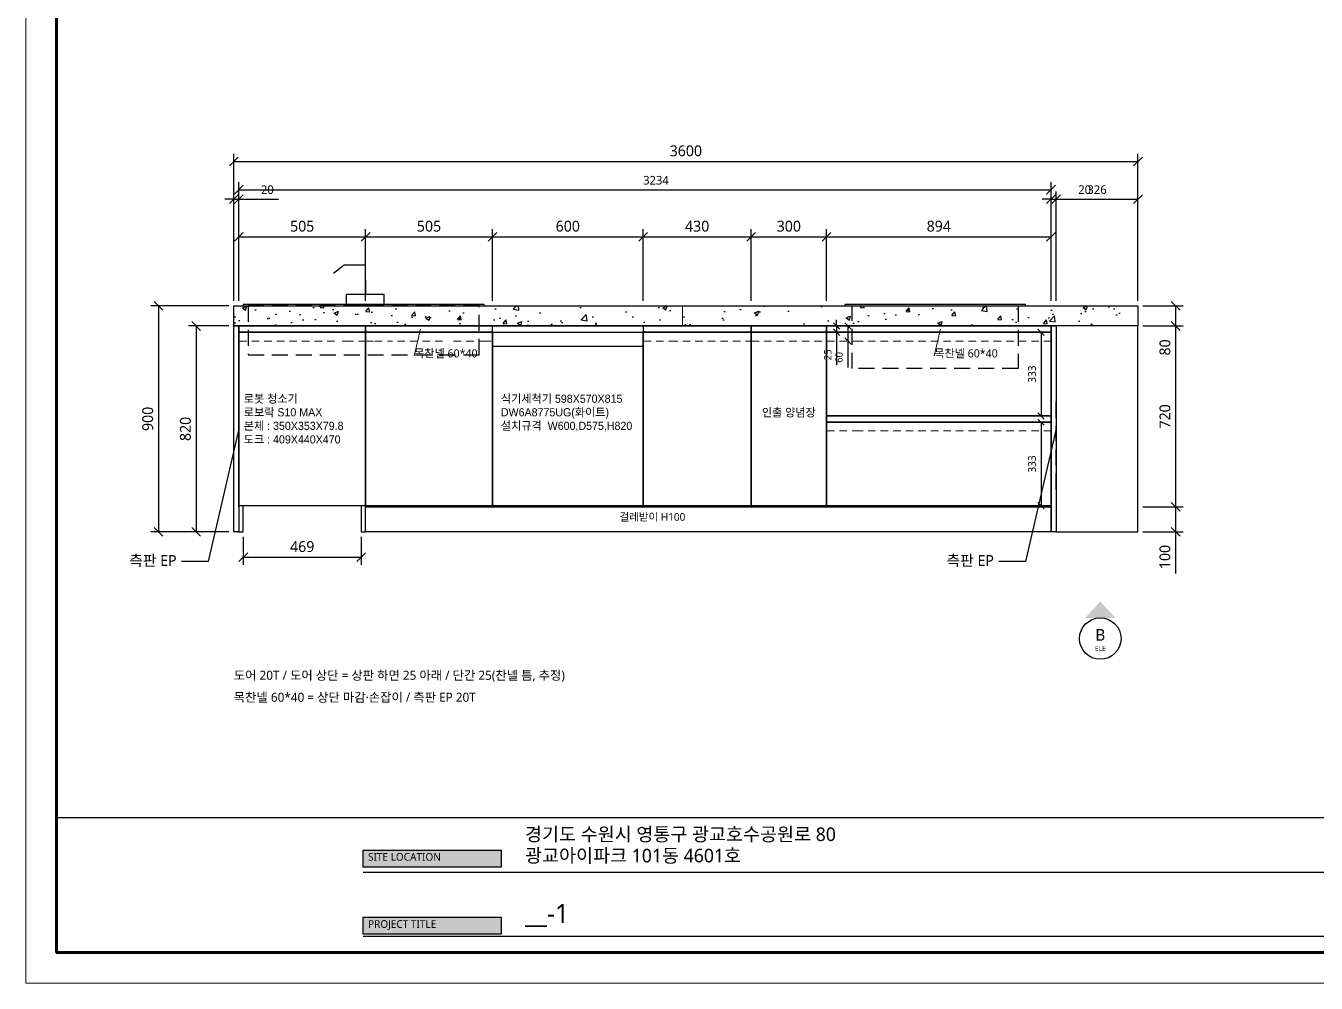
# Model space of a CAD drawing. Header units: millimetres. Extents: x 112 to 77378, y 62 to 7704.
# Drawn here: x 20902 to 26040, y 78 to 3891 of the extents above; entities that cross this region are included whole.
import ezdxf
from ezdxf.enums import TextEntityAlignment as Align

# ---------------------------------------------------------------- set-up
doc = ezdxf.new("R2010")
doc.units = ezdxf.units.MM
doc.header["$LTSCALE"] = 10
doc.linetypes.add('HIDDEN', pattern=[9.525, 6.35, -3.175])
for name, color, linetype, lineweight, true_color in [('DIM', 252, 'Continuous', 13, 0x969696), ('FRAME', 18, 'Continuous', 100, 0x000000), ('NOTE_BLUE', 5, 'Continuous', 9, 0x0000ff), ('OUTLINE', 18, 'Continuous', 25, 0x000000), ('TEXT', 18, 'Continuous', 13, 0x000000), ('THIN', 8, 'Continuous', 5, 0x6e6e6e)]:
    doc.layers.add(name, color=color, linetype=linetype, lineweight=lineweight, true_color=true_color)
doc.styles.add('MALGUN', font='malgun.ttf')
doc.dimstyles.new('KAB', dxfattribs={"dimscale": 25, "dimtxt": 1.73, "dimasz": 0, "dimexe": 1.2, "dimexo": 0.8, "dimgap": 0.8, "dimtad": 1, "dimdec": 0, "dimtxsty": 'MALGUN', "dimtsz": 0.7, "dimcen": 2.5, "dimclrd": 256, "dimclre": 256, "dimclrt": 256, "dimazin": 3, "dimtfac": 1, "dimtmove": 0, "dimatfit": 3})

# ---------------------------------------------------------------- blocks, each defined once
blk = doc.blocks.new('FRAME_SHEET3')
at = {"layer": 'FRAME', "true_color": 0x555555}
h = blk.add_hatch(color=251, dxfattribs=at)
h.dxf.hatch_style = 1
h.paths.add_polyline_path([(1455, 607.5), (2005, 607.5), (2005, 540), (1455, 540)])
h = blk.add_hatch(color=251, dxfattribs=at)
h.dxf.hatch_style = 1
h.paths.add_polyline_path([(1455, 340), (2005, 340), (2005, 272.5), (1455, 272.5)])
at = {"layer": 'FRAME', "color": 18, "lineweight": 25, "true_color": 0x000000}
blk.add_line((235, 737.5), (10265, 737.5), dxfattribs=at)
at = {"layer": 'FRAME', "color": 18, "lineweight": 13, "true_color": 0x000000}
blk.add_lwpolyline([(112.5, 7345), (10387.5, 7345), (10387.5, 77.5), (112.5, 77.5)], close=True, dxfattribs=at)
at = {"layer": 'FRAME', "color": 18, "lineweight": 100, "true_color": 0x000000}
blk.add_lwpolyline([(235, 7222.5), (10265, 7222.5), (10265, 200), (235, 200)], close=True, dxfattribs=at)
at = {"layer": 'OUTLINE', "color": 18, "lineweight": 25, "true_color": 0x000000}
for p, q in [((1455, 520), (5450, 520)), ((1455, 265), (5450, 265))]:
    blk.add_line(p, q, dxfattribs=at)
for points in [[(1455, 607.5), (2005, 607.5), (2005, 540), (1455, 540)], [(1455, 340), (2005, 340), (2005, 272.5), (1455, 272.5)]]:
    blk.add_lwpolyline(points, close=True, dxfattribs=at)
at = {"layer": 'TEXT', "color": 18, "true_color": 0x000000, "style": 'MALGUN'}
for s, height, p in [('경기도 수원시 영통구 광교호수공원로 80', 54, (2100, 627.5)), ('광교아이파크 101동 4601호', 54, (2100, 542.5)), ('__-1', 75.6, (2100, 295))]:
    blk.add_text(s, height=height, dxfattribs=at).set_placement(p, align=Align.BOTTOM_LEFT)
at = {"layer": 'TEXT', "color": 7, "true_color": 0xffffff, "style": 'MALGUN'}
for s, p in [('SITE LOCATION', (1475, 556.25)), ('PROJECT TITLE', (1475, 288.75))]:
    blk.add_text(s, height=30.6, dxfattribs=at).set_placement(p, align=Align.BOTTOM_LEFT)
blk = doc.blocks.new('*D1011')
at = {"layer": 'Defpoints', "color": 0, "transparency": 16777216}
for p in [(3964, 2312), (3964, 1979), (3964, 1979)]:
    blk.add_point(p, dxfattribs=at)
at = {"layer": 'DIM', "lineweight": -2, "transparency": 16777216}
for p, q in [((3976.5, 2299.5), (3951.5, 2324.5)), ((3964, 2312), (3964, 1979)), ((3976.5, 1966.5), (3951.5, 1991.5))]:
    blk.add_line(p, q, dxfattribs=at)
at = {"layer": 'DIM', "lineweight": 13, "transparency": 16777216, "insert": (3928.2, 2145.5), "char_height": 30.6, "attachment_point": 5, "rotation": 90, "style": 'MALGUN'}
blk.add_mtext('333', dxfattribs=at)
blk = doc.blocks.new('*D1012')
at = {"layer": 'Defpoints', "color": 0, "transparency": 16777216}
for p in [(3964, 2670), (3964, 2337), (3964, 2337)]:
    blk.add_point(p, dxfattribs=at)
at = {"layer": 'DIM', "lineweight": -2, "transparency": 16777216}
for p, q in [((3976.5, 2657.5), (3951.5, 2682.5)), ((3964, 2670), (3964, 2337)), ((3976.5, 2324.5), (3951.5, 2349.5))]:
    blk.add_line(p, q, dxfattribs=at)
at = {"layer": 'DIM', "lineweight": 13, "transparency": 16777216, "insert": (3928.2, 2503.5), "char_height": 30.6, "attachment_point": 5, "rotation": 90, "style": 'MALGUN'}
blk.add_mtext('333', dxfattribs=at)
blk = doc.blocks.new('*D1013')
at = {"layer": 'Defpoints', "color": 0, "transparency": 16777216}
for p in [(3150, 2695), (3150, 2670), (3150, 2670)]:
    blk.add_point(p, dxfattribs=at)
at = {"layer": 'NOTE_BLUE', "lineweight": -2, "transparency": 16777216}
for p, q in [((3162.5, 2682.5), (3137.5, 2707.5)), ((3162.5, 2657.5), (3137.5, 2682.5)), ((3150, 2695), (3150, 2720)), ((3150, 2695), (3150, 2670)), ((3150, 2670), (3150, 2540.9))]:
    blk.add_line(p, q, dxfattribs=at)
at = {"layer": 'NOTE_BLUE', "lineweight": 9, "transparency": 16777216, "insert": (3115.1, 2580.5), "char_height": 28.8, "attachment_point": 5, "rotation": 90, "style": 'MALGUN'}
blk.add_mtext('25', dxfattribs=at)
blk = doc.blocks.new('*D1014')
at = {"layer": 'Defpoints', "color": 0, "transparency": 16777216}
for p in [(3195, 2695), (3195, 2635), (3195, 2635)]:
    blk.add_point(p, dxfattribs=at)
at = {"layer": 'NOTE_BLUE', "lineweight": -2, "transparency": 16777216}
for p, q in [((3207.5, 2682.5), (3182.5, 2707.5)), ((3195, 2695), (3195, 2635)), ((3207.5, 2622.5), (3182.5, 2647.5)), ((3195, 2635), (3195, 2529.8))]:
    blk.add_line(p, q, dxfattribs=at)
at = {"layer": 'NOTE_BLUE', "lineweight": 9, "transparency": 16777216, "insert": (3160.1, 2569.9), "char_height": 28.8, "attachment_point": 5, "rotation": 90, "style": 'MALGUN'}
blk.add_mtext('60', dxfattribs=at)
blk = doc.blocks.new('*D1015')
at = {"layer": 'Defpoints', "color": 0, "transparency": 16777216}
for p in [(1275, 3050), (770, 2775), (1275, 2775)]:
    blk.add_point(p, dxfattribs=at)
at = {"layer": 'DIM', "lineweight": -2, "transparency": 16777216}
for p, q in [((752.5, 3032.5), (787.5, 3067.5)), ((770, 2795), (770, 3080)), ((770, 3050), (1275, 3050)), ((1257.5, 3032.5), (1292.5, 3067.5)), ((1275, 2795), (1275, 3080))]:
    blk.add_line(p, q, dxfattribs=at)
at = {"layer": 'DIM', "lineweight": 13, "transparency": 16777216, "insert": (1022.5, 3092.3), "char_height": 43.2, "attachment_point": 5, "style": 'MALGUN'}
blk.add_mtext('505', dxfattribs=at)
blk = doc.blocks.new('*D1016')
at = {"layer": 'Defpoints', "color": 0, "transparency": 16777216}
for p in [(1780, 3050), (1275, 2775), (1780, 2775)]:
    blk.add_point(p, dxfattribs=at)
at = {"layer": 'DIM', "lineweight": -2, "transparency": 16777216}
for p, q in [((1257.5, 3032.5), (1292.5, 3067.5)), ((1275, 2795), (1275, 3080)), ((1275, 3050), (1780, 3050)), ((1762.5, 3032.5), (1797.5, 3067.5)), ((1780, 2795), (1780, 3080))]:
    blk.add_line(p, q, dxfattribs=at)
at = {"layer": 'DIM', "lineweight": 13, "transparency": 16777216, "insert": (1527.5, 3092.3), "char_height": 43.2, "attachment_point": 5, "style": 'MALGUN'}
blk.add_mtext('505', dxfattribs=at)
blk = doc.blocks.new('*D1017')
at = {"layer": 'Defpoints', "color": 0, "transparency": 16777216}
for p in [(2380, 3050), (1780, 2775), (2380, 2775)]:
    blk.add_point(p, dxfattribs=at)
at = {"layer": 'DIM', "lineweight": -2, "transparency": 16777216}
for p, q in [((1762.5, 3032.5), (1797.5, 3067.5)), ((1780, 2795), (1780, 3080)), ((1780, 3050), (2380, 3050)), ((2362.5, 3032.5), (2397.5, 3067.5)), ((2380, 2795), (2380, 3080))]:
    blk.add_line(p, q, dxfattribs=at)
at = {"layer": 'DIM', "lineweight": 13, "transparency": 16777216, "insert": (2080, 3092.3), "char_height": 43.2, "attachment_point": 5, "style": 'MALGUN'}
blk.add_mtext('600', dxfattribs=at)
blk = doc.blocks.new('*D1018')
at = {"layer": 'Defpoints', "color": 0, "transparency": 16777216}
for p in [(2810, 3050), (2380, 2775), (2810, 2775)]:
    blk.add_point(p, dxfattribs=at)
at = {"layer": 'DIM', "lineweight": -2, "transparency": 16777216}
for p, q in [((2362.5, 3032.5), (2397.5, 3067.5)), ((2380, 2795), (2380, 3080)), ((2380, 3050), (2810, 3050)), ((2792.5, 3032.5), (2827.5, 3067.5)), ((2810, 2795), (2810, 3080))]:
    blk.add_line(p, q, dxfattribs=at)
at = {"layer": 'DIM', "lineweight": 13, "transparency": 16777216, "insert": (2595, 3092.3), "char_height": 43.2, "attachment_point": 5, "style": 'MALGUN'}
blk.add_mtext('430', dxfattribs=at)
blk = doc.blocks.new('*D1019')
at = {"layer": 'Defpoints', "color": 0, "transparency": 16777216}
for p in [(3110, 3050), (2810, 2775), (3110, 2775)]:
    blk.add_point(p, dxfattribs=at)
at = {"layer": 'DIM', "lineweight": -2, "transparency": 16777216}
for p, q in [((2792.5, 3032.5), (2827.5, 3067.5)), ((2810, 2795), (2810, 3080)), ((2810, 3050), (3110, 3050)), ((3092.5, 3032.5), (3127.5, 3067.5)), ((3110, 2795), (3110, 3080))]:
    blk.add_line(p, q, dxfattribs=at)
at = {"layer": 'DIM', "lineweight": 13, "transparency": 16777216, "insert": (2960, 3092.3), "char_height": 43.2, "attachment_point": 5, "style": 'MALGUN'}
blk.add_mtext('300', dxfattribs=at)
blk = doc.blocks.new('*D1020')
at = {"layer": 'Defpoints', "color": 0, "transparency": 16777216}
for p in [(4004, 3050), (3110, 2775), (4004, 2775)]:
    blk.add_point(p, dxfattribs=at)
at = {"layer": 'DIM', "lineweight": -2, "transparency": 16777216}
for p, q in [((3092.5, 3032.5), (3127.5, 3067.5)), ((3110, 2795), (3110, 3080)), ((3110, 3050), (4004, 3050)), ((3986.5, 3032.5), (4021.5, 3067.5)), ((4004, 2795), (4004, 3080))]:
    blk.add_line(p, q, dxfattribs=at)
at = {"layer": 'DIM', "lineweight": 13, "transparency": 16777216, "insert": (3557, 3092.3), "char_height": 43.2, "attachment_point": 5, "style": 'MALGUN'}
blk.add_mtext('894', dxfattribs=at)
blk = doc.blocks.new('*D1021')
at = {"layer": 'Defpoints', "color": 0, "transparency": 16777216}
for p in [(770, 3200), (750, 2775), (770, 2775)]:
    blk.add_point(p, dxfattribs=at)
at = {"layer": 'DIM', "lineweight": -2, "transparency": 16777216}
for p, q in [((750, 3200), (715, 3200)), ((732.5, 3182.5), (767.5, 3217.5)), ((750, 2795), (750, 3230)), ((750, 3200), (770, 3200)), ((752.5, 3182.5), (787.5, 3217.5)), ((770, 2795), (770, 3230)), ((770, 3200), (927.7, 3200))]:
    blk.add_line(p, q, dxfattribs=at)
at = {"layer": 'DIM', "lineweight": 13, "transparency": 16777216, "insert": (883.9, 3237.7), "char_height": 34.2, "attachment_point": 5, "style": 'MALGUN'}
blk.add_mtext('20', dxfattribs=at)
blk = doc.blocks.new('*D1022')
at = {"layer": 'Defpoints', "color": 0, "transparency": 16777216}
for p in [(4004, 3237.7), (770, 2775), (4004, 2775)]:
    blk.add_point(p, dxfattribs=at)
at = {"layer": 'DIM', "lineweight": -2, "transparency": 16777216}
for p, q in [((752.5, 3220.2), (787.5, 3255.2)), ((770, 2795), (770, 3267.7)), ((770, 3237.7), (4004, 3237.7)), ((3986.5, 3220.2), (4021.5, 3255.2)), ((4004, 2795), (4004, 3267.7))]:
    blk.add_line(p, q, dxfattribs=at)
at = {"layer": 'DIM', "lineweight": 13, "transparency": 16777216, "insert": (2431, 3275.3), "char_height": 34.2, "attachment_point": 5, "style": 'MALGUN'}
blk.add_mtext('3234', dxfattribs=at)
blk = doc.blocks.new('*D1023')
at = {"layer": 'Defpoints', "color": 0, "transparency": 16777216}
for p in [(4024, 3200), (4004, 2775), (4024, 2775)]:
    blk.add_point(p, dxfattribs=at)
at = {"layer": 'DIM', "lineweight": -2, "transparency": 16777216}
for p, q in [((4004, 3200), (3969, 3200)), ((3986.5, 3182.5), (4021.5, 3217.5)), ((4004, 2795), (4004, 3230)), ((4004, 3200), (4024, 3200)), ((4006.5, 3182.5), (4041.5, 3217.5)), ((4024, 2795), (4024, 3230)), ((4024, 3200), (4181.7, 3200))]:
    blk.add_line(p, q, dxfattribs=at)
at = {"layer": 'DIM', "lineweight": 13, "transparency": 16777216, "insert": (4137.9, 3237.7), "char_height": 34.2, "attachment_point": 5, "style": 'MALGUN'}
blk.add_mtext('20', dxfattribs=at)
blk = doc.blocks.new('*D1024')
at = {"layer": 'Defpoints', "color": 0, "transparency": 16777216}
for p in [(4350, 3200), (4024, 2775), (4350, 2775)]:
    blk.add_point(p, dxfattribs=at)
at = {"layer": 'DIM', "lineweight": -2, "transparency": 16777216}
for p, q in [((4006.5, 3182.5), (4041.5, 3217.5)), ((4024, 2795), (4024, 3230)), ((4024, 3200), (4350, 3200)), ((4332.5, 3182.5), (4367.5, 3217.5)), ((4350, 2795), (4350, 3230))]:
    blk.add_line(p, q, dxfattribs=at)
at = {"layer": 'DIM', "lineweight": 13, "transparency": 16777216, "insert": (4187, 3237.7), "char_height": 34.2, "attachment_point": 5, "style": 'MALGUN'}
blk.add_mtext('326', dxfattribs=at)
blk = doc.blocks.new('*D1025')
at = {"layer": 'Defpoints', "color": 0, "transparency": 16777216}
for p in [(4350, 3350), (750, 2775), (4350, 2775)]:
    blk.add_point(p, dxfattribs=at)
at = {"layer": 'DIM', "lineweight": -2, "transparency": 16777216}
for p, q in [((732.5, 3332.5), (767.5, 3367.5)), ((750, 2795), (750, 3380)), ((750, 3350), (4350, 3350)), ((4332.5, 3332.5), (4367.5, 3367.5)), ((4350, 2795), (4350, 3380))]:
    blk.add_line(p, q, dxfattribs=at)
at = {"layer": 'DIM', "lineweight": 13, "transparency": 16777216, "insert": (2550, 3392.3), "char_height": 43.2, "attachment_point": 5, "style": 'MALGUN'}
blk.add_mtext('3600', dxfattribs=at)
blk = doc.blocks.new('*D1026')
at = {"layer": 'Defpoints', "color": 0, "transparency": 16777216}
for p in [(750, 2695), (600, 1875), (750, 1875)]:
    blk.add_point(p, dxfattribs=at)
at = {"layer": 'DIM', "lineweight": -2, "transparency": 16777216}
for p, q in [((730, 2695), (570, 2695)), ((617.5, 2677.5), (582.5, 2712.5)), ((600, 2695), (600, 1875)), ((730, 1875), (570, 1875)), ((617.5, 1857.5), (582.5, 1892.5))]:
    blk.add_line(p, q, dxfattribs=at)
at = {"layer": 'DIM', "lineweight": 13, "transparency": 16777216, "insert": (557.7, 2285), "char_height": 43.2, "attachment_point": 5, "rotation": 90, "style": 'MALGUN'}
blk.add_mtext('820', dxfattribs=at)
blk = doc.blocks.new('*D1027')
at = {"layer": 'Defpoints', "color": 0, "transparency": 16777216}
for p in [(750, 2775), (450, 1875), (750, 1875)]:
    blk.add_point(p, dxfattribs=at)
at = {"layer": 'DIM', "lineweight": -2, "transparency": 16777216}
for p, q in [((730, 2775), (420, 2775)), ((467.5, 2757.5), (432.5, 2792.5)), ((450, 2775), (450, 1875)), ((730, 1875), (420, 1875)), ((467.5, 1857.5), (432.5, 1892.5))]:
    blk.add_line(p, q, dxfattribs=at)
at = {"layer": 'DIM', "lineweight": 13, "transparency": 16777216, "insert": (407.7, 2325), "char_height": 43.2, "attachment_point": 5, "rotation": 90, "style": 'MALGUN'}
blk.add_mtext('900', dxfattribs=at)
blk = doc.blocks.new('*D1028')
at = {"layer": 'Defpoints', "color": 0, "transparency": 16777216}
for p in [(4350, 2775), (4350, 2695), (4500, 2695)]:
    blk.add_point(p, dxfattribs=at)
at = {"layer": 'DIM', "lineweight": -2, "transparency": 16777216}
for p, q in [((4370, 2775), (4530, 2775)), ((4517.5, 2757.5), (4482.5, 2792.5)), ((4500, 2775), (4500, 2695)), ((4370, 2695), (4530, 2695)), ((4517.5, 2677.5), (4482.5, 2712.5)), ((4500, 2695), (4500, 2559.2))]:
    blk.add_line(p, q, dxfattribs=at)
at = {"layer": 'DIM', "lineweight": 13, "transparency": 16777216, "insert": (4457.7, 2609.6), "char_height": 43.2, "attachment_point": 5, "rotation": 90, "style": 'MALGUN'}
blk.add_mtext('80', dxfattribs=at)
blk = doc.blocks.new('*D1029')
at = {"layer": 'Defpoints', "color": 0, "transparency": 16777216}
for p in [(4350, 2695), (4350, 1975), (4500, 1975)]:
    blk.add_point(p, dxfattribs=at)
at = {"layer": 'DIM', "lineweight": -2, "transparency": 16777216}
for p, q in [((4370, 2695), (4530, 2695)), ((4517.5, 2677.5), (4482.5, 2712.5)), ((4500, 2695), (4500, 1975)), ((4370, 1975), (4530, 1975)), ((4517.5, 1957.5), (4482.5, 1992.5))]:
    blk.add_line(p, q, dxfattribs=at)
at = {"layer": 'DIM', "lineweight": 13, "transparency": 16777216, "insert": (4457.7, 2335), "char_height": 43.2, "attachment_point": 5, "rotation": 90, "style": 'MALGUN'}
blk.add_mtext('720', dxfattribs=at)
blk = doc.blocks.new('*D1030')
at = {"layer": 'Defpoints', "color": 0, "transparency": 16777216}
for p in [(4350, 1975), (4350, 1875), (4500, 1875)]:
    blk.add_point(p, dxfattribs=at)
at = {"layer": 'DIM', "lineweight": -2, "transparency": 16777216}
for p, q in [((4370, 1975), (4530, 1975)), ((4517.5, 1957.5), (4482.5, 1992.5)), ((4500, 1975), (4500, 1875)), ((4370, 1875), (4530, 1875)), ((4517.5, 1857.5), (4482.5, 1892.5)), ((4500, 1875), (4500, 1709.6))]:
    blk.add_line(p, q, dxfattribs=at)
at = {"layer": 'DIM', "lineweight": 13, "transparency": 16777216, "insert": (4457.6, 1774.8), "char_height": 43.2, "attachment_point": 5, "rotation": 90, "style": 'MALGUN'}
blk.add_mtext('100', dxfattribs=at)
blk = doc.blocks.new('*D1031')
at = {"lineweight": -2, "transparency": 16777216}
for p, q in [((788, 1855), (788, 1743.9)), ((1257, 1855), (1257, 1743.9)), ((770.5, 1756.4), (805.5, 1791.4)), ((788, 1773.9), (1257, 1773.9)), ((1239.5, 1756.4), (1274.5, 1791.4))]:
    blk.add_line(p, q, dxfattribs=at)
at = {"layer": 'Defpoints', "color": 0, "transparency": 16777216}
for p in [(788, 1875), (1257, 1875), (1257, 1773.9)]:
    blk.add_point(p, dxfattribs=at)
at = {"transparency": 16777216, "insert": (1022.5, 1816.2), "char_height": 43.25, "attachment_point": 5, "style": 'MALGUN'}
blk.add_mtext('469', dxfattribs=at)
blk = doc.blocks.new('VIEW_FRONT_DOOR_S3')
h = blk.add_hatch()
h.set_pattern_fill('AR-CONC', color=256)
h.paths.add_polyline_path([(2536, 2775), (750, 2775), (750, 2695), (2536, 2695)])
h.paths.add_polyline_path([(4350, 2775), (2536, 2775), (2536, 2695), (4350, 2695)])
at = {"layer": 'OUTLINE', "true_color": 0x000000}
h = blk.add_hatch(color=18, dxfattribs=at)
h.dxf.hatch_style = 1
h.paths.add_polyline_path([(4140, 1532.5), (4260, 1532.5), (4200, 1597.5)])
for p, q in [((1189.6, 2937.5), (1147.8, 2904.3)), ((1275, 2937.5), (1189.6, 2937.5)), ((1276.5, 2820), (1275, 2937.5))]:
    blk.add_line(p, q)
at = {"linetype": 'HIDDEN'}
blk.add_line((4024, 2043.8), (4024, 2419.1), dxfattribs=at)
for points in [[(787, 2775), (1747, 2775), (1747, 2780), (787, 2780)], [(1198.2, 2780), (1348.2, 2780), (1348.2, 2820), (1198.2, 2820)], [(3182.5, 2775), (3902.5, 2775), (3902.5, 2780), (3182.5, 2780)], [(4024, 1875), (4350, 1875), (4350, 2695), (4024, 2695)], [(4024, 1875), (4350, 1875), (4350, 2695), (4024, 2695)], [(770, 1875), (788, 1875), (788, 1979), (770, 1979)], [(1257, 1875), (1275, 1875), (1275, 1979), (1257, 1979)]]:
    blk.add_lwpolyline(points, close=True)
for points in [[(807, 2580), (1727, 2580), (1727, 2775), (807, 2775)], [(3212.5, 2775), (3872.5, 2775), (3872.5, 2525), (3212.5, 2525)]]:
    blk.add_lwpolyline(points, close=True, dxfattribs=at)
at = {"layer": 'NOTE_BLUE', "color": 5, "lineweight": 9, "true_color": 0x0000ff}
for p, q in [((1468, 2575.8), (1493, 2682.5)), ((3539, 2575.8), (3564, 2682.5))]:
    blk.add_line(p, q, dxfattribs=at)
at = {"layer": 'OUTLINE', "color": 18, "lineweight": 25, "true_color": 0x000000}
blk.add_line((1781.5, 2615), (2378.5, 2615), dxfattribs=at)
for points in [[(750, 2775), (4350, 2775), (4350, 2695), (750, 2695)], [(750, 2695), (770, 2695), (770, 1875), (750, 1875)], [(771.5, 2695), (1273.5, 2695), (1273.5, 2670), (771.5, 2670)], [(1276.5, 2695), (1778.5, 2695), (1778.5, 2670), (1276.5, 2670)], [(2381.5, 2695), (2808.5, 2695), (2808.5, 2670), (2381.5, 2670)], [(2811.5, 2695), (3108.5, 2695), (3108.5, 2670), (2811.5, 2670)], [(3111.5, 2695), (4002.5, 2695), (4002.5, 2670), (3111.5, 2670)], [(4004, 2695), (4024, 2695), (4024, 1875), (4004, 1875)], [(771.5, 2670), (1273.5, 2670), (1273.5, 1979), (771.5, 1979)], [(1276.5, 2670), (1778.5, 2670), (1778.5, 1979), (1276.5, 1979)], [(1781.5, 2670), (2378.5, 2670), (2378.5, 1979), (1781.5, 1979)], [(2381.5, 2670), (2808.5, 2670), (2808.5, 1979), (2381.5, 1979)], [(2811.5, 2670), (3108.5, 2670), (3108.5, 1979), (2811.5, 1979)], [(3111.5, 2670), (4002.5, 2670), (4002.5, 2337), (3111.5, 2337)], [(3111.5, 2337), (4002.5, 2337), (4002.5, 2312), (3111.5, 2312)], [(3111.5, 2312), (4002.5, 2312), (4002.5, 1979), (3111.5, 1979)], [(1275, 1975), (4004, 1975), (4004, 1875), (1275, 1875)]]:
    blk.add_lwpolyline(points, close=True, dxfattribs=at)
blk.add_lwpolyline([(770, 1975), (770, 2695), (4004, 2695), (4004, 1975), (1275, 1975)], dxfattribs=at)
blk.add_circle((4200, 1450), 82.5, dxfattribs=at)
at = {"layer": 'THIN', "color": 8, "lineweight": 5, "true_color": 0x6e6e6e}
for p, q in [((2536, 2775), (2536, 2695)), ((771.5, 2635), (801.5, 2635)), ((821.5, 2635), (851.5, 2635)), ((871.5, 2635), (901.5, 2635)), ((921.5, 2635), (951.5, 2635)), ((971.5, 2635), (1001.5, 2635)), ((1021.5, 2635), (1051.5, 2635)), ((1071.5, 2635), (1101.5, 2635)), ((1121.5, 2635), (1151.5, 2635)), ((1181.5, 2635), (1226.5, 2635)), ((1246.5, 2635), (1273.5, 2635)), ((1276.5, 2635), (1306.5, 2635)), ((1311.5, 2635), (1341.5, 2635)), ((1361.5, 2635), (1381.5, 2635)), ((1401.5, 2635), (1431.5, 2635)), ((1451.5, 2635), (1481.5, 2635)), ((1501.5, 2635), (1531.5, 2635)), ((1551.5, 2635), (1581.5, 2635)), ((1625.5, 2635), (1655.5, 2635)), ((1675.5, 2635), (1705.5, 2635)), ((1725.5, 2635), (1775.5, 2635)), ((2381.5, 2635), (2411.5, 2635)), ((2431.5, 2635), (2461.5, 2635)), ((2481.5, 2635), (2487.5, 2635)), ((2487.5, 2635), (2517.5, 2635)), ((2537.5, 2635), (2567.5, 2635)), ((2587.5, 2635), (2617.5, 2635)), ((2637.5, 2635), (2667.5, 2635)), ((2687.5, 2635), (2717.5, 2635)), ((2737.5, 2635), (2767.5, 2635)), ((2787.5, 2635), (2808.5, 2635)), ((2811.5, 2635), (2841.5, 2635)), ((2861.5, 2635), (2891.5, 2635)), ((2911.5, 2635), (2941.5, 2635)), ((2961.5, 2635), (2991.5, 2635)), ((3011.5, 2635), (3041.5, 2635)), ((3061.5, 2635), (3091.5, 2635)), ((3111.5, 2635), (3141.5, 2635)), ((3161.5, 2635), (3191.5, 2635)), ((3211.5, 2635), (3255.5, 2635)), ((3275.5, 2635), (3305.5, 2635)), ((3325.5, 2635), (3355.5, 2635)), ((3375.5, 2635), (3405.5, 2635)), ((3425.5, 2635), (3455.5, 2635)), ((3475.5, 2635), (3505.5, 2635)), ((3525.5, 2635), (3555.5, 2635)), ((3575.5, 2635), (3605.5, 2635)), ((3625.5, 2635), (3655.5, 2635)), ((3675.5, 2635), (3705.5, 2635)), ((3725.5, 2635), (3755.5, 2635)), ((3775.5, 2635), (3805.5, 2635)), ((3825.5, 2635), (3855.5, 2635)), ((3875.5, 2635), (3905.5, 2635)), ((3925.5, 2635), (3955.5, 2635)), ((3975.5, 2635), (4002.5, 2635)), ((3111.5, 2277), (3141.5, 2277)), ((3161.5, 2277), (3191.5, 2277)), ((3211.5, 2277), (3255.5, 2277)), ((3275.5, 2277), (3305.5, 2277)), ((3325.5, 2277), (3355.5, 2277)), ((3375.5, 2277), (3405.5, 2277)), ((3425.5, 2277), (3455.5, 2277)), ((3475.5, 2277), (3505.5, 2277)), ((3525.5, 2277), (3555.5, 2277)), ((3575.5, 2277), (3605.5, 2277)), ((3625.5, 2277), (3655.5, 2277)), ((3675.5, 2277), (3705.5, 2277)), ((3725.5, 2277), (3755.5, 2277)), ((3775.5, 2277), (3805.5, 2277)), ((3825.5, 2277), (3855.5, 2277)), ((3875.5, 2277), (3905.5, 2277)), ((3925.5, 2277), (3955.5, 2277)), ((3975.5, 2277), (4002.5, 2277))]:
    blk.add_line(p, q, dxfattribs=at)
at = {"char_height": 43.25, "attachment_point": 9, "style": 'MALGUN'}
for insert in [(522.5, 1734.8), (3776.5, 1734.8)]:
    blk.add_mtext('측판 EP', dxfattribs=dict(at, insert=insert))
at = {"layer": 'NOTE_BLUE', "color": 5, "true_color": 0x0000ff, "style": 'MALGUN'}
for s, height, p in [('목찬넬 60*40', 32.4, (1468, 2560)), ('목찬넬 60*40', 32.4, (3539, 2560)), ('도어 20T / 도어 상단 = 상판 하면 25 아래 / 단간 25(찬넬 틈, 추정)', 36, (750, 1275)), ('목찬넬 60*40 = 상단 마감·손잡이 / 측판 EP 20T', 36, (750, 1187.5))]:
    blk.add_text(s, height=height, dxfattribs=at).set_placement(p, align=Align.BOTTOM_LEFT)
at = {"layer": 'TEXT', "color": 251, "true_color": 0x5a5a5a, "style": 'MALGUN'}
for s, height, p in [('인출 양념장', 32.4, (2960, 2324.5)), ('걸레받이 H100', 30.6, (2417, 1910))]:
    blk.add_text(s, height=height, dxfattribs=at).set_placement(p, align=Align.BOTTOM_CENTER)
at = {"layer": 'TEXT', "color": 18, "true_color": 0x000000, "style": 'MALGUN'}
for s, height, p in [('B', 46.8, (4200, 1427.5)), ('ELE', 19.8, (4200, 1395))]:
    blk.add_text(s, height=height, dxfattribs=at).set_placement(p, align=Align.BOTTOM_CENTER)
at = {"layer": 'TEXT', "color": 251, "true_color": 0x5a5a5a, "char_height": 32.4, "attachment_point": 1, "style": 'MALGUN'}
for s, width, insert in [('{\\fGulim|b0|i0|c129|p50;로봇 청소기 \\P로보락 S10 MAX\\P본체 : 350X353X79.8\\P도크 : 409X440X470}', 473.558, (789.9, 2421.5)), ('{\\fGulim|b0|i0|c129|p50;식기세척기 598X570X815^JDW6A8775UG(화이트)       설치규격  W600,D575,H820}', 579.068, (1813.6, 2421.5))]:
    blk.add_mtext_dynamic_manual_height_columns(s, width=width, gutter_width=12.5, heights=[0], dxfattribs=dict(at, insert=insert))
dim = blk.add_linear_dim(base=(1257, 1773.9), p1=(788, 1875), p2=(1257, 1875), dimstyle='KAB')
dim.commit()
dim.dimension.update_dxf_attribs({"geometry": '*D1031', "text_midpoint": (1022.5, 1816.2)})
at = {"layer": 'DIM', "color": 251, "lineweight": 13, "true_color": 0x5a5a5a}
for base, p1, p2, override, picture, middle in [((4350, 3350), (750, 2775), (4350, 2775), {"dimscale": 25, "dimtxt": 1.728, "dimtsz": 0.7}, '*D1025', (2550, 3392.3)), ((770, 3200), (750, 2775), (770, 2775), {"dimscale": 25, "dimtxt": 1.368, "dimtsz": 0.7}, '*D1021', (883.9, 3237.7)), ((4024, 3200), (4004, 2775), (4024, 2775), {"dimscale": 25, "dimtxt": 1.368, "dimtsz": 0.7}, '*D1023', (4137.9, 3237.7)), ((4350, 3200), (4024, 2775), (4350, 2775), {"dimscale": 25, "dimtxt": 1.368, "dimtsz": 0.7}, '*D1024', (4187, 3237.7)), ((1275, 3050), (770, 2775), (1275, 2775), {"dimscale": 25, "dimtxt": 1.728, "dimtsz": 0.7}, '*D1015', (1022.5, 3092.3)), ((1780, 3050), (1275, 2775), (1780, 2775), {"dimscale": 25, "dimtxt": 1.728, "dimtsz": 0.7}, '*D1016', (1527.5, 3092.3)), ((2380, 3050), (1780, 2775), (2380, 2775), {"dimscale": 25, "dimtxt": 1.728, "dimtsz": 0.7}, '*D1017', (2080, 3092.3)), ((2810, 3050), (2380, 2775), (2810, 2775), {"dimscale": 25, "dimtxt": 1.728, "dimtsz": 0.7}, '*D1018', (2595, 3092.3)), ((3110, 3050), (2810, 2775), (3110, 2775), {"dimscale": 25, "dimtxt": 1.728, "dimtsz": 0.7}, '*D1019', (2960, 3092.3)), ((4004, 3050), (3110, 2775), (4004, 2775), {"dimscale": 25, "dimtxt": 1.728, "dimtsz": 0.7}, '*D1020', (3557, 3092.3))]:
    dim = blk.add_linear_dim(base=base, p1=p1, p2=p2, dimstyle='KAB', override=override, dxfattribs=at)
    dim.commit()
    dim.dimension.update_dxf_attribs({"geometry": picture, "text_midpoint": middle})
dim = blk.add_linear_dim(base=(4004, 3237.7), p1=(770, 2775), p2=(4004, 2775), dimstyle='KAB', override={"dimscale": 25, "dimtxt": 1.368, "dimtsz": 0.7}, dxfattribs=at)
dim.commit()
dim.dimension.update_dxf_attribs({"geometry": '*D1022', "text_midpoint": (2431, 3237.7), "dimtype": 160})
for base, p1, p2, override, picture, middle in [((450, 1875), (750, 2775), (750, 1875), {"dimscale": 25, "dimtxt": 1.728, "dimtsz": 0.7}, '*D1027', (407.7, 2325)), ((4500, 2695), (4350, 2775), (4350, 2695), {"dimscale": 25, "dimtxt": 1.728, "dimtsz": 0.7}, '*D1028', (4457.7, 2609.6)), ((600, 1875), (750, 2695), (750, 1875), {"dimscale": 25, "dimtxt": 1.728, "dimtsz": 0.7}, '*D1026', (557.7, 2285)), ((3964, 2337), (3964, 2670), (3964, 2337), {"dimscale": 25, "dimtxt": 1.224, "dimtsz": 0.5, "dimse1": 1, "dimse2": 1}, '*D1012', (3928.2, 2503.5)), ((4500, 1975), (4350, 2695), (4350, 1975), {"dimscale": 25, "dimtxt": 1.728, "dimtsz": 0.7}, '*D1029', (4457.7, 2335)), ((3964, 1979), (3964, 2312), (3964, 1979), {"dimscale": 25, "dimtxt": 1.224, "dimtsz": 0.5, "dimse1": 1, "dimse2": 1}, '*D1011', (3928.2, 2145.5)), ((4500, 1875), (4350, 1975), (4350, 1875), {"dimscale": 25, "dimtxt": 1.728, "dimtsz": 0.7}, '*D1030', (4457.6, 1774.8))]:
    dim = blk.add_linear_dim(base=base, p1=p1, p2=p2, angle=90, dimstyle='KAB', override=override, dxfattribs=at)
    dim.commit()
    dim.dimension.update_dxf_attribs({"geometry": picture, "text_midpoint": middle})
at = {"layer": 'NOTE_BLUE', "color": 5, "lineweight": 9, "true_color": 0x0000ff}
for base, p1, p2, picture, middle in [((3150, 2670), (3150, 2695), (3150, 2670), '*D1013', (3115.1, 2580.5)), ((3195, 2635), (3195, 2695), (3195, 2635), '*D1014', (3160.1, 2569.9))]:
    dim = blk.add_linear_dim(base=base, p1=p1, p2=p2, angle=90, dimstyle='KAB', override={"dimscale": 25, "dimtxt": 1.152, "dimtsz": 0.5, "dimse1": 1, "dimse2": 1}, dxfattribs=at)
    dim.commit()
    dim.dimension.update_dxf_attribs({"geometry": picture, "text_midpoint": middle})
at = {"annotation_type": 0, "has_hookline": 1, "hookline_direction": 1, "text_width": 200.6}
for points in [[(770, 2285), (647.8, 1756.4), (542.5, 1756.4)], [(4024, 2285), (3901.8, 1756.4), (3796.5, 1756.4)]]:
    blk.add_leader(points, dimstyle='KAB', override={"dimgap": 0.8, "dimtad": 0}, dxfattribs=at)

msp = doc.modelspace()

# ---------------------------------------------------------------- block references
for name, p in [('FRAME_SHEET3', (20790, 0)), ('VIEW_FRONT_DOOR_S3', (20980.4, 0))]:
    msp.add_blockref(name, p)

doc.saveas('drawing.dxf')
